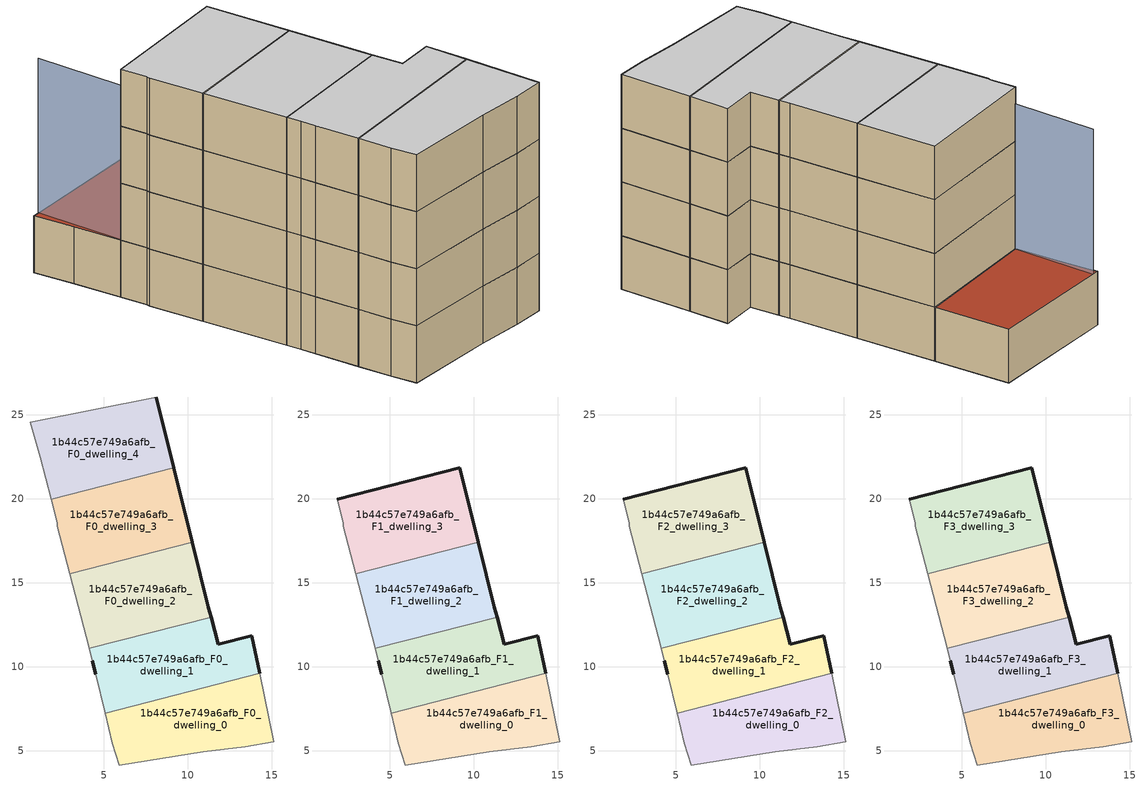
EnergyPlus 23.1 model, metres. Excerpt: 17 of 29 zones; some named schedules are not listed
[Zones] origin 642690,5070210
1b44c57e749a6afb_F0_dwelling_0
 floor ground (EU_floor_Construction): 15.11,5.54 14.28,9.59 5.07,7.23 5.51,5.44 5.91,4.14 10.91,4.94 13.41,5.24 z0
 wall adiabatic (EU_wall_Construction): 14.28,9.59 15.11,5.54 13.41,5.24 10.91,4.94 5.91,4.14 5.51,5.44 5.07,7.23 z0:3
 wall to 1b44c57e749a6afb_F0_dwelling_1 (EU_wall_Construction): 5.07,7.23 14.28,9.59 z0:3
1b44c57e749a6afb_F0_dwelling_1
 floor ground (EU_floor_Construction): 14.28,9.59 13.81,11.84 11.81,11.34 11.37,12.95 4.11,11.09 4.31,10.34 4.51,9.54 5.07,7.23 z0
 wall outside (EU_wall_Construction): 4.51,9.54 4.31,10.34 / 11.37,12.95 11.81,11.34 13.81,11.84 14.28,9.59 z0:3
 wall adiabatic (EU_wall_Construction): 5.07,7.23 4.51,9.54 / 4.31,10.34 4.11,11.09 z0:3
 wall to 1b44c57e749a6afb_F0_dwelling_2 (EU_wall_Construction): 4.11,11.09 11.37,12.95 z0:3
1b44c57e749a6afb_F0_dwelling_2
 floor ground (EU_floor_Construction): 11.37,12.95 11.21,13.54 10.26,17.4 2.95,15.53 4.11,11.09 z0
 wall outside (EU_wall_Construction): 10.26,17.4 11.21,13.54 11.37,12.95 z0:3
 wall adiabatic (EU_wall_Construction): 4.11,11.09 2.95,15.53 z0:3
 wall to 1b44c57e749a6afb_F0_dwelling_3 (EU_wall_Construction): 2.95,15.53 10.26,17.4 z0:3
1b44c57e749a6afb_F0_dwelling_3
 floor ground (EU_floor_Construction): 10.26,17.4 9.16,21.83 1.85,19.96 2.21,18.55 2.21,18.35 2.95,15.53 z0
 wall outside (EU_wall_Construction): 9.16,21.83 10.26,17.4 z0:3
 wall adiabatic (EU_wall_Construction): 2.95,15.53 2.21,18.35 2.21,18.55 1.85,19.96 z0:3
 wall to 1b44c57e749a6afb_F0_dwelling_4 (EU_wall_Construction): 1.85,19.96 9.16,21.83 z0:3
1b44c57e749a6afb_F0_dwelling_4
 floor ground (EU_floor_Construction): 9.16,21.83 8.11,26.05 0.61,24.55 1.21,22.45 1.85,19.96 z0
 wall outside (EU_wall_Construction): 8.11,26.05 9.16,21.83 z0:3
 wall adiabatic (EU_wall_Construction): 1.85,19.96 1.21,22.45 0.61,24.55 8.11,26.05 z0:3
 roof outside (EU_roof_Construction): 8.11,26.05 9.16,21.83 1.85,19.96 1.21,22.45 0.61,24.55 z3
1b44c57e749a6afb_F1_dwelling_0
 floor to 1b44c57e749a6afb_F0_dwelling_0 (EU_floor_Construction): 15.11,5.54 14.28,9.59 5.07,7.23 5.51,5.44 5.91,4.14 10.91,4.94 13.41,5.24 z3
 wall adiabatic (EU_wall_Construction): 14.28,9.59 15.11,5.54 13.41,5.24 10.91,4.94 5.91,4.14 5.51,5.44 5.07,7.23 z3:6
 wall to 1b44c57e749a6afb_F1_dwelling_1 (EU_wall_Construction): 5.07,7.23 14.28,9.59 z3:6
1b44c57e749a6afb_F1_dwelling_1
 floor to 1b44c57e749a6afb_F0_dwelling_1 (EU_floor_Construction): 14.28,9.59 13.81,11.84 11.81,11.34 11.37,12.95 4.11,11.09 4.31,10.34 4.51,9.54 5.07,7.23 z3
 wall outside (EU_wall_Construction): 4.51,9.54 4.31,10.34 / 11.37,12.95 11.81,11.34 13.81,11.84 14.28,9.59 z3:6
 wall adiabatic (EU_wall_Construction): 5.07,7.23 4.51,9.54 / 4.31,10.34 4.11,11.09 z3:6
 wall to 1b44c57e749a6afb_F1_dwelling_2 (EU_wall_Construction): 4.11,11.09 11.37,12.95 z3:6
1b44c57e749a6afb_F1_dwelling_2
 floor to 1b44c57e749a6afb_F0_dwelling_2 (EU_floor_Construction): 11.37,12.95 11.21,13.54 10.26,17.4 2.95,15.53 4.11,11.09 z3
 wall outside (EU_wall_Construction): 10.26,17.4 11.21,13.54 11.37,12.95 z3:6
 wall adiabatic (EU_wall_Construction): 4.11,11.09 2.95,15.53 z3:6
 wall to 1b44c57e749a6afb_F1_dwelling_3 (EU_wall_Construction): 2.95,15.53 10.26,17.4 z3:6
1b44c57e749a6afb_F1_dwelling_3
 floor to 1b44c57e749a6afb_F0_dwelling_3 (EU_floor_Construction): 10.26,17.4 9.16,21.83 1.85,19.96 2.21,18.55 2.21,18.35 2.95,15.53 z3
 wall outside (EU_wall_Construction): 1.85,19.96 9.16,21.83 10.26,17.4 z3:6
 wall adiabatic (EU_wall_Construction): 2.95,15.53 2.21,18.35 2.21,18.55 1.85,19.96 z3:6
1b44c57e749a6afb_F2_dwelling_0
 floor to 1b44c57e749a6afb_F1_dwelling_0 (EU_floor_Construction): 15.11,5.54 14.28,9.59 5.07,7.23 5.51,5.44 5.91,4.14 10.91,4.94 13.41,5.24 z6
 wall adiabatic (EU_wall_Construction): 14.28,9.59 15.11,5.54 13.41,5.24 10.91,4.94 5.91,4.14 5.51,5.44 5.07,7.23 z6:9
 wall to 1b44c57e749a6afb_F2_dwelling_1 (EU_wall_Construction): 5.07,7.23 14.28,9.59 z6:9
1b44c57e749a6afb_F2_dwelling_1
 floor to 1b44c57e749a6afb_F1_dwelling_1 (EU_floor_Construction): 14.28,9.59 13.81,11.84 11.81,11.34 11.37,12.95 4.11,11.09 4.31,10.34 4.51,9.54 5.07,7.23 z6
 wall outside (EU_wall_Construction): 4.51,9.54 4.31,10.34 / 11.37,12.95 11.81,11.34 13.81,11.84 14.28,9.59 z6:9
 wall adiabatic (EU_wall_Construction): 5.07,7.23 4.51,9.54 / 4.31,10.34 4.11,11.09 z6:9
 wall to 1b44c57e749a6afb_F2_dwelling_2 (EU_wall_Construction): 4.11,11.09 11.37,12.95 z6:9
1b44c57e749a6afb_F2_dwelling_2
 floor to 1b44c57e749a6afb_F1_dwelling_2 (EU_floor_Construction): 11.37,12.95 11.21,13.54 10.26,17.4 2.95,15.53 4.11,11.09 z6
 wall outside (EU_wall_Construction): 10.26,17.4 11.21,13.54 11.37,12.95 z6:9
 wall adiabatic (EU_wall_Construction): 4.11,11.09 2.95,15.53 z6:9
 wall to 1b44c57e749a6afb_F2_dwelling_3 (EU_wall_Construction): 2.95,15.53 10.26,17.4 z6:9
1b44c57e749a6afb_F2_dwelling_3
 floor to 1b44c57e749a6afb_F1_dwelling_3 (EU_floor_Construction): 10.26,17.4 9.16,21.83 1.85,19.96 2.21,18.55 2.21,18.35 2.95,15.53 z6
 wall outside (EU_wall_Construction): 1.85,19.96 9.16,21.83 10.26,17.4 z6:9
 wall adiabatic (EU_wall_Construction): 2.95,15.53 2.21,18.35 2.21,18.55 1.85,19.96 z6:9
1b44c57e749a6afb_F3_dwelling_0
 floor to 1b44c57e749a6afb_F2_dwelling_0 (EU_floor_Construction): 15.11,5.54 14.28,9.59 5.07,7.23 5.51,5.44 5.91,4.14 10.91,4.94 13.41,5.24 z9
 wall adiabatic (EU_wall_Construction): 14.28,9.59 15.11,5.54 13.41,5.24 10.91,4.94 5.91,4.14 5.51,5.44 5.07,7.23 z9:12
 wall to 1b44c57e749a6afb_F3_dwelling_1 (EU_wall_Construction): 5.07,7.23 14.28,9.59 z9:12
 ceiling to 1b44c57e749a6afb_F4_dwelling_0 (EU_floor_Construction): 14.28,9.59 15.11,5.54 13.41,5.24 10.91,4.94 5.91,4.14 5.51,5.44 5.07,7.23 z12
1b44c57e749a6afb_F3_dwelling_1
 floor to 1b44c57e749a6afb_F2_dwelling_1 (EU_floor_Construction): 14.28,9.59 13.81,11.84 11.81,11.34 11.37,12.95 4.11,11.09 4.31,10.34 4.51,9.54 5.07,7.23 z9
 wall outside (EU_wall_Construction): 4.51,9.54 4.31,10.34 / 11.37,12.95 11.81,11.34 13.81,11.84 14.28,9.59 z9:12
 wall adiabatic (EU_wall_Construction): 5.07,7.23 4.51,9.54 / 4.31,10.34 4.11,11.09 z9:12
 wall to 1b44c57e749a6afb_F3_dwelling_2 (EU_wall_Construction): 4.11,11.09 11.37,12.95 z9:12
 ceiling to 1b44c57e749a6afb_F4_dwelling_1 (EU_floor_Construction): 13.81,11.84 14.28,9.59 5.07,7.23 4.51,9.54 4.31,10.34 4.11,11.09 11.37,12.95 11.81,11.34 z12
1b44c57e749a6afb_F3_dwelling_2
 floor to 1b44c57e749a6afb_F2_dwelling_2 (EU_floor_Construction): 11.37,12.95 11.21,13.54 10.26,17.4 2.95,15.53 4.11,11.09 z9
 wall outside (EU_wall_Construction): 10.26,17.4 11.21,13.54 11.37,12.95 z9:12
 wall adiabatic (EU_wall_Construction): 4.11,11.09 2.95,15.53 z9:12
 wall to 1b44c57e749a6afb_F3_dwelling_3 (EU_wall_Construction): 2.95,15.53 10.26,17.4 z9:12
 ceiling to 1b44c57e749a6afb_F4_dwelling_2 (EU_floor_Construction): 10.26,17.4 11.21,13.54 11.37,12.95 4.11,11.09 2.95,15.53 z12
1b44c57e749a6afb_F3_dwelling_3
 floor to 1b44c57e749a6afb_F2_dwelling_3 (EU_floor_Construction): 10.26,17.4 9.16,21.83 1.85,19.96 2.21,18.55 2.21,18.35 2.95,15.53 z9
 wall outside (EU_wall_Construction): 1.85,19.96 9.16,21.83 10.26,17.4 z9:12
 wall adiabatic (EU_wall_Construction): 2.95,15.53 2.21,18.35 2.21,18.55 1.85,19.96 z9:12
 ceiling to 1b44c57e749a6afb_F4_dwelling_3 (EU_floor_Construction): 9.16,21.83 10.26,17.4 2.95,15.53 2.21,18.35 2.21,18.55 1.85,19.96 z12
shading: 0.99,24.63 2.21,18.55 z0:11.1
[Building]
EU S2 Campaign: North Axis=0; Terrain=City; Solar Distribution=FullExterior
[Site:Location]
Lyon-Bron: Latitude=45.75; Longitude=5; Time Zone=1; Elevation=198
[SizingPeriod:WeatherFileDays]
AnnualSizingPeriod: Begin Month=1; Begin Day of Month=1; End Month=12; End Day of Month=31; Day of Week for Start Day=Monday; Use Weather File Daylight Saving Period=No; Use Weather File Rain and Snow Indicators=No
[MATERIAL]
EU_InternalMass_Material: Roughness=MediumRough; Thickness=0.1; Conductivity=1; Density=1800; Specific Heat=900; Thermal Absorptance=0.9; Solar Absorptance=0.7; Visible Absorptance=0.7
[MATERIAL:NOMASS] Roughness=MediumRough; Thermal Absorptance=0.9; Solar Absorptance=0.7; Visible Absorptance=0.7
Name | Thermal Resistance
EU_wall_NoMass | 0.776494
EU_roof_NoMass | 0.486893
EU_floor_NoMass | 0.421597
[CONSTRUCTION]
EU_wall_Construction: EU_wall_NoMass
EU_roof_Construction: EU_roof_NoMass
EU_floor_Construction: EU_floor_NoMass
EU_InternalMass_Construction: EU_InternalMass_Material
[ZONE] Type=1; Multiplier=1; Ceiling Height=autocalculate; Floor Area=autocalculate; Part of Total Floor Area=Yes
Name | Volume
1b44c57e749a6afb_F0_dwelling_0 | 103.524
1b44c57e749a6afb_F1_dwelling_0; 1b44c57e749a6afb_F2_dwelling_0; 1b44c57e749a6afb_F3_dwelling_0 | 103.523
1b44c57e749a6afb_F0_dwelling_1 | 103.501
1b44c57e749a6afb_F1_dwelling_1; 1b44c57e749a6afb_F2_dwelling_1; 1b44c57e749a6afb_F3_dwelling_1 | 103.502
1b44c57e749a6afb_F0_dwelling_2 | 103.512
1b44c57e749a6afb_F1_dwelling_2; 1b44c57e749a6afb_F2_dwelling_2; 1b44c57e749a6afb_F3_dwelling_2 | 103.513
1b44c57e749a6afb_F0_dwelling_3; 1b44c57e749a6afb_F1_dwelling_3; 1b44c57e749a6afb_F2_dwelling_3; 1b44c57e749a6afb_F3_dwelling_3 | 103.542
1b44c57e749a6afb_F0_dwelling_4 | 103.514
[INTERNALMASS] Construction=EU_InternalMass_Construction
Name | Zone or ZoneList | Surface Area
1b44c57e749a6afb_F0_dwelling_0_EU_InternalMass | 1b44c57e749a6afb_F0_dwelling_0 | 34.5078
1b44c57e749a6afb_F0_dwelling_1_EU_InternalMass | 1b44c57e749a6afb_F0_dwelling_1 | 34.5006
1b44c57e749a6afb_F0_dwelling_2_EU_InternalMass | 1b44c57e749a6afb_F0_dwelling_2 | 34.504
1b44c57e749a6afb_F0_dwelling_3_EU_InternalMass | 1b44c57e749a6afb_F0_dwelling_3 | 34.5142
1b44c57e749a6afb_F0_dwelling_4_EU_InternalMass | 1b44c57e749a6afb_F0_dwelling_4 | 34.5046
1b44c57e749a6afb_F1_dwelling_0_EU_InternalMass | 1b44c57e749a6afb_F1_dwelling_0 | 43.1334
1b44c57e749a6afb_F1_dwelling_1_EU_InternalMass | 1b44c57e749a6afb_F1_dwelling_1 | 43.1294
1b44c57e749a6afb_F1_dwelling_2_EU_InternalMass | 1b44c57e749a6afb_F1_dwelling_2 | 43.1359
1b44c57e749a6afb_F1_dwelling_3_EU_InternalMass | 1b44c57e749a6afb_F1_dwelling_3 | 43.1326
1b44c57e749a6afb_F2_dwelling_0_EU_InternalMass | 1b44c57e749a6afb_F2_dwelling_0 | 43.1334
1b44c57e749a6afb_F2_dwelling_1_EU_InternalMass | 1b44c57e749a6afb_F2_dwelling_1 | 43.1294
1b44c57e749a6afb_F2_dwelling_2_EU_InternalMass | 1b44c57e749a6afb_F2_dwelling_2 | 43.1359
1b44c57e749a6afb_F2_dwelling_3_EU_InternalMass | 1b44c57e749a6afb_F2_dwelling_3 | 43.1326
1b44c57e749a6afb_F3_dwelling_0_EU_InternalMass | 1b44c57e749a6afb_F3_dwelling_0 | 43.1334
1b44c57e749a6afb_F3_dwelling_1_EU_InternalMass | 1b44c57e749a6afb_F3_dwelling_1 | 43.1294
1b44c57e749a6afb_F3_dwelling_2_EU_InternalMass | 1b44c57e749a6afb_F3_dwelling_2 | 43.1359
1b44c57e749a6afb_F3_dwelling_3_EU_InternalMass | 1b44c57e749a6afb_F3_dwelling_3 | 43.1326
[OTHEREQUIPMENT] Fuel Type=Electricity; Design Level Calculation Method=Watts/Area; Power per Zone Floor Area=1; Fraction Latent=0; Fraction Radiant=0; Fraction Lost=0; Carbon Dioxide Generation Rate=0; EndUse Subcategory=EU_Step8_InternalGains
Name | Zone or ZoneList or Space or SpaceList | Schedule
EU_Step8_InternalGain_1b44c57e749a6afb_F0_dwelling_0_f000 | 1b44c57e749a6afb_F0_dwelling_0 | EU_Step8_GainSchedule_1b44c57e749a6afb_F0_dwelling_0_f000
EU_Step8_InternalGain_1b44c57e749a6afb_F0_dwelling_1_f000 | 1b44c57e749a6afb_F0_dwelling_1 | EU_Step8_GainSchedule_1b44c57e749a6afb_F0_dwelling_1_f000
EU_Step8_InternalGain_1b44c57e749a6afb_F0_dwelling_2_f000 | 1b44c57e749a6afb_F0_dwelling_2 | EU_Step8_GainSchedule_1b44c57e749a6afb_F0_dwelling_2_f000
EU_Step8_InternalGain_1b44c57e749a6afb_F0_dwelling_3_f000 | 1b44c57e749a6afb_F0_dwelling_3 | EU_Step8_GainSchedule_1b44c57e749a6afb_F0_dwelling_3_f000
EU_Step8_InternalGain_1b44c57e749a6afb_F0_dwelling_4_f000 | 1b44c57e749a6afb_F0_dwelling_4 | EU_Step8_GainSchedule_1b44c57e749a6afb_F0_dwelling_4_f000
EU_Step8_InternalGain_1b44c57e749a6afb_F1_dwelling_0_f000 | 1b44c57e749a6afb_F1_dwelling_0 | EU_Step8_GainSchedule_1b44c57e749a6afb_F1_dwelling_0_f000
EU_Step8_InternalGain_1b44c57e749a6afb_F1_dwelling_1_f000 | 1b44c57e749a6afb_F1_dwelling_1 | EU_Step8_GainSchedule_1b44c57e749a6afb_F1_dwelling_1_f000
EU_Step8_InternalGain_1b44c57e749a6afb_F1_dwelling_2_f000 | 1b44c57e749a6afb_F1_dwelling_2 | EU_Step8_GainSchedule_1b44c57e749a6afb_F1_dwelling_2_f000
EU_Step8_InternalGain_1b44c57e749a6afb_F1_dwelling_3_f000 | 1b44c57e749a6afb_F1_dwelling_3 | EU_Step8_GainSchedule_1b44c57e749a6afb_F1_dwelling_3_f000
EU_Step8_InternalGain_1b44c57e749a6afb_F2_dwelling_0_f000 | 1b44c57e749a6afb_F2_dwelling_0 | EU_Step8_GainSchedule_1b44c57e749a6afb_F2_dwelling_0_f000
EU_Step8_InternalGain_1b44c57e749a6afb_F2_dwelling_1_f000 | 1b44c57e749a6afb_F2_dwelling_1 | EU_Step8_GainSchedule_1b44c57e749a6afb_F2_dwelling_1_f000
EU_Step8_InternalGain_1b44c57e749a6afb_F2_dwelling_2_f000 | 1b44c57e749a6afb_F2_dwelling_2 | EU_Step8_GainSchedule_1b44c57e749a6afb_F2_dwelling_2_f000
EU_Step8_InternalGain_1b44c57e749a6afb_F2_dwelling_3_f000 | 1b44c57e749a6afb_F2_dwelling_3 | EU_Step8_GainSchedule_1b44c57e749a6afb_F2_dwelling_3_f000
EU_Step8_InternalGain_1b44c57e749a6afb_F3_dwelling_0_f000 | 1b44c57e749a6afb_F3_dwelling_0 | EU_Step8_GainSchedule_1b44c57e749a6afb_F3_dwelling_0_f000
EU_Step8_InternalGain_1b44c57e749a6afb_F3_dwelling_1_f000 | 1b44c57e749a6afb_F3_dwelling_1 | EU_Step8_GainSchedule_1b44c57e749a6afb_F3_dwelling_1_f000
EU_Step8_InternalGain_1b44c57e749a6afb_F3_dwelling_2_f000 | 1b44c57e749a6afb_F3_dwelling_2 | EU_Step8_GainSchedule_1b44c57e749a6afb_F3_dwelling_2_f000
EU_Step8_InternalGain_1b44c57e749a6afb_F3_dwelling_3_f000 | 1b44c57e749a6afb_F3_dwelling_3 | EU_Step8_GainSchedule_1b44c57e749a6afb_F3_dwelling_3_f000
[ZONEVENTILATION:DESIGNFLOWRATE] Schedule=EU_AlwaysOn; Design Flow Rate Calculation Method=AirChanges/Hour; Air Changes per Hour=0.693814; Ventilation Type=Natural; Fan Pressure Rise=0; Fan Total Efficiency=1; Constant Term Coefficient=1; Temperature Term Coefficient=0; Velocity Term Coefficient=0; Velocity Squared Term Coefficient=0; Minimum Indoor Temperature=-100; Maximum Indoor Temperature=100; Delta Temperature=-100; Minimum Outdoor Temperature=-100; Maximum Outdoor Temperature=100; Maximum Wind Speed=40
Name | Zone or ZoneList or Space or SpaceList
EU_ConstantAir_1b44c57e749a6afb_F0_dwelling_0 | 1b44c57e749a6afb_F0_dwelling_0
EU_ConstantAir_1b44c57e749a6afb_F0_dwelling_1 | 1b44c57e749a6afb_F0_dwelling_1
EU_ConstantAir_1b44c57e749a6afb_F0_dwelling_2 | 1b44c57e749a6afb_F0_dwelling_2
EU_ConstantAir_1b44c57e749a6afb_F0_dwelling_3 | 1b44c57e749a6afb_F0_dwelling_3
EU_ConstantAir_1b44c57e749a6afb_F0_dwelling_4 | 1b44c57e749a6afb_F0_dwelling_4
EU_ConstantAir_1b44c57e749a6afb_F1_dwelling_0 | 1b44c57e749a6afb_F1_dwelling_0
EU_ConstantAir_1b44c57e749a6afb_F1_dwelling_1 | 1b44c57e749a6afb_F1_dwelling_1
EU_ConstantAir_1b44c57e749a6afb_F1_dwelling_2 | 1b44c57e749a6afb_F1_dwelling_2
EU_ConstantAir_1b44c57e749a6afb_F1_dwelling_3 | 1b44c57e749a6afb_F1_dwelling_3
EU_ConstantAir_1b44c57e749a6afb_F2_dwelling_0 | 1b44c57e749a6afb_F2_dwelling_0
EU_ConstantAir_1b44c57e749a6afb_F2_dwelling_1 | 1b44c57e749a6afb_F2_dwelling_1
EU_ConstantAir_1b44c57e749a6afb_F2_dwelling_2 | 1b44c57e749a6afb_F2_dwelling_2
EU_ConstantAir_1b44c57e749a6afb_F2_dwelling_3 | 1b44c57e749a6afb_F2_dwelling_3
EU_ConstantAir_1b44c57e749a6afb_F3_dwelling_0 | 1b44c57e749a6afb_F3_dwelling_0
EU_ConstantAir_1b44c57e749a6afb_F3_dwelling_1 | 1b44c57e749a6afb_F3_dwelling_1
EU_ConstantAir_1b44c57e749a6afb_F3_dwelling_2 | 1b44c57e749a6afb_F3_dwelling_2
EU_ConstantAir_1b44c57e749a6afb_F3_dwelling_3 | 1b44c57e749a6afb_F3_dwelling_3
[HVACTEMPLATE:THERMOSTAT] Constant Heating Setpoint=20; Constant Cooling Setpoint=50
EU_HeatOnly_1b44c57e749a6afb_F0_dwelling_0; EU_HeatOnly_1b44c57e749a6afb_F0_dwelling_1; EU_HeatOnly_1b44c57e749a6afb_F0_dwelling_2; EU_HeatOnly_1b44c57e749a6afb_F0_dwelling_3; EU_HeatOnly_1b44c57e749a6afb_F0_dwelling_4; EU_HeatOnly_1b44c57e749a6afb_F1_dwelling_0; EU_HeatOnly_1b44c57e749a6afb_F1_dwelling_1; EU_HeatOnly_1b44c57e749a6afb_F1_dwelling_2; EU_HeatOnly_1b44c57e749a6afb_F1_dwelling_3; EU_HeatOnly_1b44c57e749a6afb_F2_dwelling_0; EU_HeatOnly_1b44c57e749a6afb_F2_dwelling_1; EU_HeatOnly_1b44c57e749a6afb_F2_dwelling_2; EU_HeatOnly_1b44c57e749a6afb_F2_dwelling_3; EU_HeatOnly_1b44c57e749a6afb_F3_dwelling_0; EU_HeatOnly_1b44c57e749a6afb_F3_dwelling_1; EU_HeatOnly_1b44c57e749a6afb_F3_dwelling_2; EU_HeatOnly_1b44c57e749a6afb_F3_dwelling_3; EU_HeatOnly_1b44c57e749a6afb_F4_dwelling_0; EU_HeatOnly_1b44c57e749a6afb_F4_dwelling_1; EU_HeatOnly_1b44c57e749a6afb_F4_dwelling_2; EU_HeatOnly_1b44c57e749a6afb_F4_dwelling_3; EU_HeatOnly_1b44c57e749a6afb_F5_dwelling_0; EU_HeatOnly_1b44c57e749a6afb_F5_dwelling_1; EU_HeatOnly_1b44c57e749a6afb_F5_dwelling_2; EU_HeatOnly_1b44c57e749a6afb_F5_dwelling_3; EU_HeatOnly_1b44c57e749a6afb_F6_dwelling_0; EU_HeatOnly_1b44c57e749a6afb_F6_dwelling_1; EU_HeatOnly_1b44c57e749a6afb_F6_dwelling_2; EU_HeatOnly_1b44c57e749a6afb_F6_dwelling_3
[HVACTEMPLATE:ZONE:IDEALLOADSAIRSYSTEM] System Availability Schedule=EU_AlwaysOn; Maximum Heating Supply Air Temperature=50; Minimum Cooling Supply Air Temperature=13; Maximum Heating Supply Air Humidity Ratio=0.0156; Minimum Cooling Supply Air Humidity Ratio=0.0077; Heating Limit=NoLimit; Cooling Limit=NoLimit; Heating Availability Schedule=EU_AlwaysOn; Cooling Availability Schedule=EU_CoolingOff; Dehumidification Control Type=ConstantSensibleHeatRatio; Cooling Sensible Heat Ratio=0.7; Dehumidification Setpoint=60; Humidification Control Type=None; Humidification Setpoint=30; Outdoor Air Method=None; Outdoor Air Flow Rate per Person=0.00944; Outdoor Air Flow Rate per Zone Floor Area=0; Outdoor Air Flow Rate per Zone=0; Demand Controlled Ventilation Type=None; Outdoor Air Economizer Type=NoEconomizer; Heat Recovery Type=None; Sensible Heat Recovery Effectiveness=0.7; Latent Heat Recovery Effectiveness=0.65
Name | Template Thermostat
1b44c57e749a6afb_F0_dwelling_0 | EU_HeatOnly_1b44c57e749a6afb_F0_dwelling_0
1b44c57e749a6afb_F0_dwelling_1 | EU_HeatOnly_1b44c57e749a6afb_F0_dwelling_1
1b44c57e749a6afb_F0_dwelling_2 | EU_HeatOnly_1b44c57e749a6afb_F0_dwelling_2
